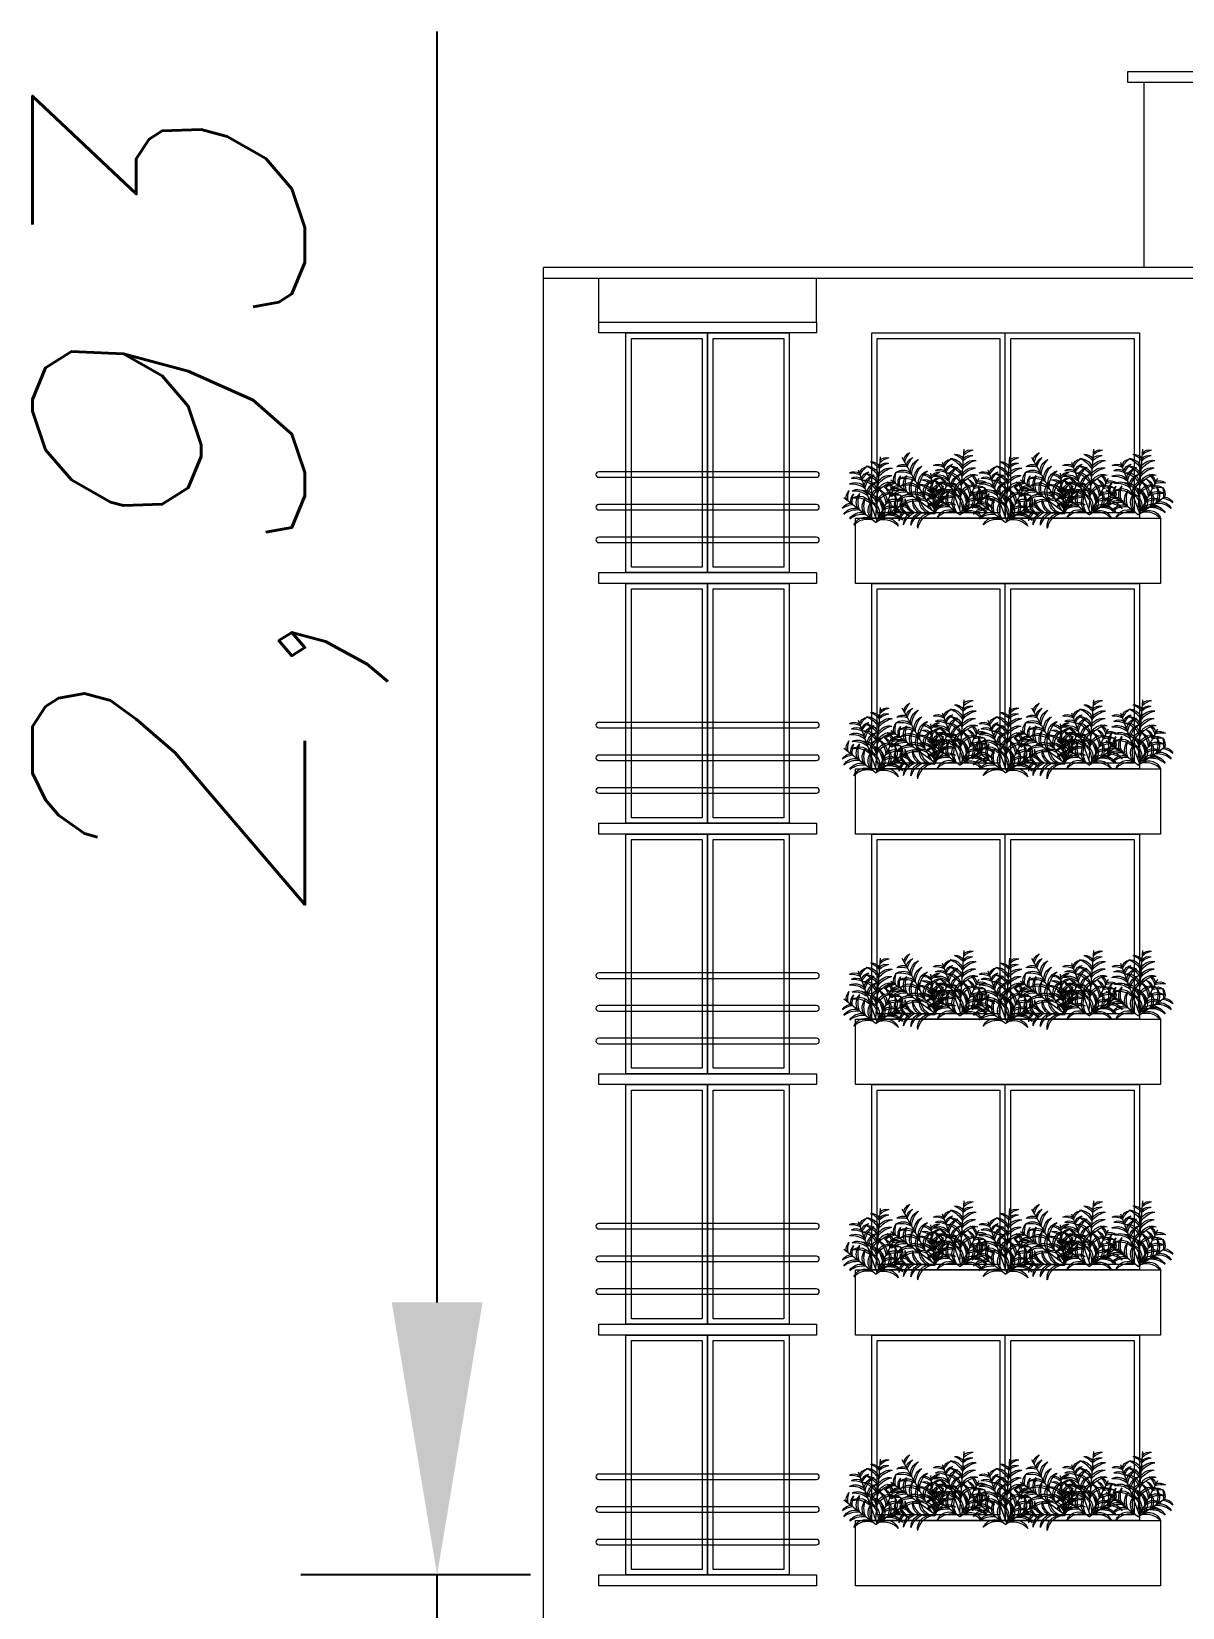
# Model space of a CAD drawing. Header units: millimetres. Extents: x 94 to 362, y 157 to 221.
# Drawn here: x 229.56 to 240.12, y 168.7 to 183.17 of the extents above; entities that cross this region are included whole.
import ezdxf

# ---------------------------------------------------------------- set-up
doc = ezdxf.new("R2010")
doc.units = ezdxf.units.MM
doc.layers.get('0').update_dxf_attribs({"lineweight": 9})
doc.layers.get('Defpoints').update_dxf_attribs({"lineweight": 9})
for name, color, linetype, lineweight in [('ARBOL', 3, 'Continuous', 9), ('BARDA PERIMETRAL', 5, 'Continuous', 9), ('puertas y muebles', 6, 'Continuous', 9)]:
    doc.layers.add(name, color=color, linetype=linetype, lineweight=lineweight)
doc.styles.get("Standard").update_dxf_attribs({"font": 'romans.shx', "oblique": 15})
doc.dimstyles.new('ISO-25', dxfattribs={"dimtxt": 2.5, "dimasz": 2.5, "dimexe": 1.25, "dimexo": 0.625, "dimtad": 1, "dimtxsty": 'Standard', "dimcen": 2.5, "dimadec": 0, "dimazin": 0, "dimtfac": 1, "dimtmove": 0, "dimatfit": 3, "dimfxl": 1, "dimarcsym": 0})

# ---------------------------------------------------------------- blocks, each defined once
blk = doc.blocks.new('arbusto02')
at = {"layer": 'ARBOL', "linetype": 'ByBlock'}
for p, q in [((-0.048, 0.801), (0.007, 0.065)), ((0.22, 0.644), (-0.01, 0.019)), ((-0.23, 0.444), (0, 0)), ((-0.319, 0.217), (0, 0)), ((0.397, 0.303), (0, 0))]:
    blk.add_line(p, q, dxfattribs=at)
for centre, radius, start, end in [((-0.132, 0.68), 0.115, 40.53, 103.8644), ((-0.216, 0.539), 0.26, 48.3163, 77.6194), ((-0.171, 0.507), 0.16, 29.4889, 99.6338), ((-0.248, 0.401), 0.268, 35.6112, 79.2766), ((-0.127, 0.612), 0.115, 40.53, 103.8644), ((-0.211, 0.471), 0.26, 48.3163, 77.6194), ((0.058, 0.626), 0.115, 84.6157, 147.9501), ((0.162, 0.498), 0.26, 110.8607, 140.1638), ((0.117, 0.528), 0.16, 88.8463, 158.9911), ((0.209, 0.435), 0.268, 109.2035, 152.8688), ((0.124, 0.437), 0.16, 88.8463, 158.9911), ((0.215, 0.344), 0.268, 109.2035, 152.8688), ((-0.128, 0.362), 0.268, 11.1933, 54.8587), ((-0.014, 0.427), 0.16, 5.071, 75.2158), ((-0.065, 0.41), 0.26, 23.8984, 53.2015), ((0.069, 0.505), 0.115, 16.1121, 79.4464), ((-0.042, 0.474), 0.26, 23.8984, 53.2015), ((0.093, 0.569), 0.115, 16.1121, 79.4464), ((0.309, 0.346), 0.26, 86.4427, 115.7458), ((0.268, 0.505), 0.115, 60.1978, 123.5321), ((-0.26, 0.3), 0.115, 63.6602, 126.9945), ((-0.281, 0.137), 0.26, 71.4465, 100.7496), ((-0.168, 0.338), 0.156, 7.666, 107.8746), ((-0.227, 0.251), 0.236, 25.9065, 87.4278), ((-0.095, 0.385), 0.115, 107.7459, 171.0802), ((0.051, 0.308), 0.26, 133.9908, 163.2939), ((-0.164, 0.416), 0.16, 29.4889, 99.6338), ((-0.241, 0.31), 0.268, 35.6112, 79.2766), ((-0.063, 0.325), 0.115, 107.7459, 171.0802), ((0.082, 0.248), 0.26, 133.9908, 163.2939), ((0.029, 0.258), 0.16, 111.9765, 182.1213), ((0.15, 0.208), 0.268, 132.3336, 175.999), ((-0.082, 0.272), 0.156, 343.248, 83.4567), ((-0.171, 0.217), 0.236, 1.4886, 63.0099), ((0.14, 0.361), 0.156, 80.6055, 180.8141), ((0.21, 0.283), 0.236, 101.0522, 162.5736), ((0.15, 0.235), 0.156, 80.6055, 180.8141), ((-0.046, 0.341), 0.16, 5.071, 75.2158), ((-0.159, 0.277), 0.268, 11.1933, 54.8587), ((0.22, 0.157), 0.236, 101.0522, 162.5736), ((0.27, 0.119), 0.268, 84.7855, 128.4509), ((0.226, 0.242), 0.16, 64.4284, 134.5732), ((0.302, 0.204), 0.268, 84.7855, 128.4509), ((0.257, 0.327), 0.16, 64.4284, 134.5732), ((0.285, 0.282), 0.26, 86.4427, 115.7458), ((0.244, 0.441), 0.115, 60.1978, 123.5321), ((0.25, 0.308), 0.115, 343.6602, 46.9945), ((0.086, 0.3), 0.26, 351.4465, 20.7496), ((-0.315, 0.101), 0.115, 92.1418, 155.4762), ((-0.256, -0.052), 0.26, 99.9281, 129.2312), ((-0.211, 0.255), 0.115, 136.2275, 199.5619), ((-0.227, 0.125), 0.16, 52.6191, 122.7639), ((-0.256, -0.003), 0.268, 58.7414, 102.4068), ((-0.046, 0.257), 0.26, 162.4725, 191.7756), ((-0.229, 0.239), 0.115, 63.6602, 126.9945), ((-0.25, 0.076), 0.26, 71.4465, 100.7496), ((-0.186, 0.044), 0.16, 52.6191, 122.7639), ((-0.097, 0.24), 0.16, 140.4581, 210.6029), ((0.033, 0.254), 0.268, 160.8153, 204.4806), ((-0.158, 0.212), 0.156, 7.666, 107.8746), ((-0.217, 0.125), 0.236, 25.9065, 87.4278), ((-0.022, 0.189), 0.16, 140.4581, 210.6029), ((0.108, 0.203), 0.268, 160.8153, 204.4806), ((0.048, 0.154), 0.156, 132.2173, 232.4259), ((0.071, 0.177), 0.16, 111.9765, 182.1213), ((0.153, 0.161), 0.236, 152.664, 214.1854), ((0.192, 0.127), 0.268, 132.3336, 175.999), ((0.116, 0.113), 0.156, 103.7356, 203.9443), ((0.211, 0.069), 0.236, 124.1824, 185.7037), ((-0.161, 0.152), 0.236, 329.0367, 30.558), ((-0.057, 0.151), 0.156, 310.7961, 51.0048), ((0.208, 0.165), 0.156, 56.1875, 156.3962), ((0.24, 0.066), 0.236, 76.6343, 138.1556), ((0.011, 0.19), 0.16, 332.6191, 42.7639), ((-0.119, 0.197), 0.268, 338.7414, 22.4068), ((0.083, 0.246), 0.16, 332.6191, 42.7639), ((-0.047, 0.252), 0.268, 338.7414, 22.4068), ((0.032, 0.259), 0.26, 351.4465, 20.7496), ((0.196, 0.267), 0.115, 343.6602, 46.9945), ((0.258, -0.038), 0.26, 53.9908, 83.2939), ((0.309, 0.119), 0.115, 27.7459, 91.0802), ((-0.259, 0.001), 0.16, 81.1007, 151.2455), ((-0.224, -0.124), 0.268, 87.223, 130.8884), ((-0.184, -0.05), 0.16, 81.1007, 151.2455), ((-0.149, -0.176), 0.268, 87.223, 130.8884), ((-0.214, -0.083), 0.268, 58.7414, 102.4068), ((-0.125, -0.102), 0.156, 59.2778, 159.4864), ((-0.093, -0.201), 0.236, 77.5183, 139.0396), ((-0.159, -0.029), 0.156, 30.7961, 131.0048), ((-0.178, -0.133), 0.236, 49.0367, 110.558), ((0.104, -0.196), 0.236, 44.1824, 105.7037), ((0.131, -0.094), 0.156, 23.7356, 123.9443), ((0.158, -0.167), 0.268, 52.3336, 95.999), ((0.187, -0.039), 0.16, 31.9765, 102.1213), ((0.231, -0.112), 0.268, 52.3336, 95.999), ((0.259, 0.016), 0.16, 31.9765, 102.1213)]:
    blk.add_arc(centre, radius, start, end, dxfattribs=at)
blk = doc.blocks.new('*D26')
at = {"layer": 'Defpoints', "color": 0, "transparency": 16777216}
for p in [(233.282, 169.004), (234.765, 169.004), (234.258, 166.079)]:
    blk.add_point(p, dxfattribs=at)
at = {"layer": 'puertas y muebles', "color": 0, "lineweight": -2, "transparency": 16777216}
for p, q in [((233.282, 171.504), (233.282, 183.171)), ((234.14, 169.004), (232.032, 169.004)), ((233.282, 166.079), (233.282, 169.004)), ((233.633, 166.079), (232.032, 166.079)), ((233.282, 163.579), (233.282, 161.079))]:
    blk.add_line(p, q, dxfattribs=at)
at = {"layer": 'puertas y muebles', "color": 0, "transparency": 16777216}
for points in [[(232.866, 171.504), (233.699, 171.504), (233.282, 169.004)], [(232.866, 163.579), (233.699, 163.579), (233.282, 166.079)]]:
    blk.add_solid(points, dxfattribs=at)
at = {"layer": 'puertas y muebles', "color": 0, "transparency": 16777216, "insert": (231.199, 178.587), "char_height": 2.5, "attachment_point": 5, "rotation": 90}
blk.add_mtext('2,93', dxfattribs=at)

msp = doc.modelspace()

# ---------------------------------------------------------------- linework, layer by layer
for p, q in [((239.772, 181.004), (239.772, 182.704)), ((246.958, 181.004), (234.258, 181.004)), ((234.258, 165.979), (234.258, 181.004)), ((246.958, 180.904), (234.258, 180.904)), ((234.765, 180.504), (234.765, 180.904)), ((236.765, 180.504), (236.765, 180.904)), ((238.497, 178.704), (238.497, 180.404)), ((238.447, 180.354), (238.447, 178.754)), ((238.497, 176.404), (238.497, 178.104)), ((238.447, 178.054), (238.447, 176.454)), ((238.497, 174.104), (238.497, 175.804)), ((238.447, 175.754), (238.447, 174.154)), ((238.497, 171.804), (238.497, 173.504)), ((238.447, 173.454), (238.447, 171.854)), ((238.447, 171.154), (238.447, 169.554)), ((238.497, 169.504), (238.497, 171.204))]:
    msp.add_line(p, q)
for points in [[(239.622, 182.804), (242.472, 182.804), (242.472, 182.704), (239.622, 182.704)], [(234.765, 180.504), (236.765, 180.504), (236.765, 180.404), (234.765, 180.404)], [(235.765, 178.204), (235.015, 178.204), (235.015, 180.404), (235.765, 180.404)], [(236.515, 178.204), (235.765, 178.204), (235.765, 180.404), (236.515, 180.404)], [(237.272, 180.404), (239.731, 180.404), (239.731, 178.704), (237.272, 178.704)], [(235.715, 178.254), (235.065, 178.254), (235.065, 180.354), (235.715, 180.354)], [(236.465, 178.254), (235.815, 178.254), (235.815, 180.354), (236.465, 180.354)], [(237.322, 180.354), (238.447, 180.354), (238.447, 178.754), (237.322, 178.754)], [(238.547, 180.354), (239.681, 180.354), (239.681, 178.754), (238.547, 178.754)], [(237.122, 178.704), (239.922, 178.704), (239.922, 178.104), (237.122, 178.104)], [(234.765, 178.204), (236.765, 178.204), (236.765, 178.104), (234.765, 178.104)], [(235.765, 175.904), (235.015, 175.904), (235.015, 178.104), (235.765, 178.104)], [(236.515, 175.904), (235.765, 175.904), (235.765, 178.104), (236.515, 178.104)], [(237.272, 178.104), (239.731, 178.104), (239.731, 176.404), (237.272, 176.404)], [(235.715, 175.954), (235.065, 175.954), (235.065, 178.054), (235.715, 178.054)], [(236.465, 175.954), (235.815, 175.954), (235.815, 178.054), (236.465, 178.054)], [(237.322, 178.054), (238.447, 178.054), (238.447, 176.454), (237.322, 176.454)], [(238.547, 178.054), (239.681, 178.054), (239.681, 176.454), (238.547, 176.454)], [(237.122, 176.404), (239.922, 176.404), (239.922, 175.804), (237.122, 175.804)], [(234.765, 175.904), (236.765, 175.904), (236.765, 175.804), (234.765, 175.804)], [(235.765, 173.604), (235.015, 173.604), (235.015, 175.804), (235.765, 175.804)], [(236.515, 173.604), (235.765, 173.604), (235.765, 175.804), (236.515, 175.804)], [(237.272, 175.804), (239.731, 175.804), (239.731, 174.104), (237.272, 174.104)], [(235.715, 173.654), (235.065, 173.654), (235.065, 175.754), (235.715, 175.754)], [(236.465, 173.654), (235.815, 173.654), (235.815, 175.754), (236.465, 175.754)], [(237.322, 175.754), (238.447, 175.754), (238.447, 174.154), (237.322, 174.154)], [(238.547, 175.754), (239.681, 175.754), (239.681, 174.154), (238.547, 174.154)], [(237.122, 174.104), (239.922, 174.104), (239.922, 173.504), (237.122, 173.504)], [(234.765, 173.604), (236.765, 173.604), (236.765, 173.504), (234.765, 173.504)], [(235.765, 171.304), (235.015, 171.304), (235.015, 173.504), (235.765, 173.504)], [(236.515, 171.304), (235.765, 171.304), (235.765, 173.504), (236.515, 173.504)], [(237.272, 173.504), (239.731, 173.504), (239.731, 171.804), (237.272, 171.804)], [(235.715, 171.354), (235.065, 171.354), (235.065, 173.454), (235.715, 173.454)], [(236.465, 171.354), (235.815, 171.354), (235.815, 173.454), (236.465, 173.454)], [(237.322, 173.454), (238.447, 173.454), (238.447, 171.854), (237.322, 171.854)], [(238.547, 173.454), (239.681, 173.454), (239.681, 171.854), (238.547, 171.854)], [(237.122, 171.804), (239.922, 171.804), (239.922, 171.204), (237.122, 171.204)], [(234.765, 171.304), (236.765, 171.304), (236.765, 171.204), (234.765, 171.204)], [(235.765, 169.004), (235.015, 169.004), (235.015, 171.204), (235.765, 171.204)], [(235.715, 169.054), (235.065, 169.054), (235.065, 171.154), (235.715, 171.154)], [(236.515, 169.004), (235.765, 169.004), (235.765, 171.204), (236.515, 171.204)], [(236.465, 169.054), (235.815, 169.054), (235.815, 171.154), (236.465, 171.154)], [(237.272, 171.204), (239.731, 171.204), (239.731, 169.504), (237.272, 169.504)], [(237.322, 171.154), (238.447, 171.154), (238.447, 169.554), (237.322, 169.554)], [(238.547, 171.154), (239.681, 171.154), (239.681, 169.554), (238.547, 169.554)], [(237.122, 169.504), (239.922, 169.504), (239.922, 168.904), (237.122, 168.904)], [(234.765, 169.004), (236.765, 169.004), (236.765, 168.904), (234.765, 168.904)]]:
    msp.add_lwpolyline(points, close=True)
for points in [[(236.765, 179.129), (234.765, 179.129, 1), (234.765, 179.079), (236.765, 179.079, 1)], [(236.765, 178.829), (234.765, 178.829, 1), (234.765, 178.779), (236.765, 178.779, 1)], [(236.765, 178.529), (234.765, 178.529, 1), (234.765, 178.479), (236.765, 178.479, 1)], [(236.765, 176.829), (234.765, 176.829, 1), (234.765, 176.779), (236.765, 176.779, 1)], [(236.765, 176.529), (234.765, 176.529, 1), (234.765, 176.479), (236.765, 176.479, 1)], [(236.765, 176.229), (234.765, 176.229, 1), (234.765, 176.179), (236.765, 176.179, 1)], [(236.765, 174.529), (234.765, 174.529, 1), (234.765, 174.479), (236.765, 174.479, 1)], [(236.765, 174.229), (234.765, 174.229, 1), (234.765, 174.179), (236.765, 174.179, 1)], [(236.765, 173.929), (234.765, 173.929, 1), (234.765, 173.879), (236.765, 173.879, 1)], [(236.765, 172.229), (234.765, 172.229, 1), (234.765, 172.179), (236.765, 172.179, 1)], [(236.765, 171.929), (234.765, 171.929, 1), (234.765, 171.879), (236.765, 171.879, 1)], [(236.765, 171.629), (234.765, 171.629, 1), (234.765, 171.579), (236.765, 171.579, 1)], [(236.765, 169.929), (234.765, 169.929, 1), (234.765, 169.879), (236.765, 169.879, 1)], [(236.765, 169.629), (234.765, 169.629, 1), (234.765, 169.579), (236.765, 169.579, 1)], [(236.765, 169.329), (234.765, 169.329, 1), (234.765, 169.279), (236.765, 169.279, 1)]]:
    msp.add_lwpolyline(points, format="xyb", close=True)

# ---------------------------------------------------------------- block references
at = {"layer": 'BARDA PERIMETRAL', "linetype": 'Continuous', "xscale": -0.75, "yscale": 0.75, "zscale": 0.75, "rotation": 33.69006752597306}
for p in [(237.852, 178.744), (239.041, 178.744), (237.852, 176.444), (239.041, 176.444), (237.852, 174.144), (239.041, 174.144), (237.852, 171.844), (239.041, 171.844), (237.852, 169.544), (239.041, 169.544)]:
    msp.add_blockref('arbusto02', p, dxfattribs=at)
at = {"layer": 'BARDA PERIMETRAL', "linetype": 'Continuous', "xscale": -0.75, "yscale": 0.75, "zscale": 0.75}
for p in [(237.312, 178.665), (238.082, 178.735), (238.501, 178.665), (239.27, 178.735), (239.721, 178.735), (237.312, 176.365), (238.082, 176.435), (238.501, 176.365), (239.27, 176.435), (239.721, 176.435), (237.312, 174.065), (238.082, 174.135), (238.501, 174.065), (239.27, 174.135), (239.721, 174.135), (237.312, 171.765), (238.082, 171.835), (238.501, 171.765), (239.27, 171.835), (239.721, 171.835), (238.082, 169.535), (239.27, 169.535), (239.721, 169.535), (237.312, 169.465), (238.501, 169.465)]:
    msp.add_blockref('arbusto02', p, dxfattribs=at)

# ---------------------------------------------------------------- dimensions: what is measured, and where the dimension line sits
at = {"layer": 'puertas y muebles'}
dim = msp.add_linear_dim(base=(233.282257573, 169.004162111), p1=(234.257584529, 166.079162111), p2=(234.764817576, 169.004162111), angle=90, dimstyle='ISO-25', dxfattribs=at)
dim.commit()
dim.dimension.update_dxf_attribs({"geometry": '*D26', "text_midpoint": (231.19892424, 178.587495444)})

doc.saveas('drawing.dxf')
